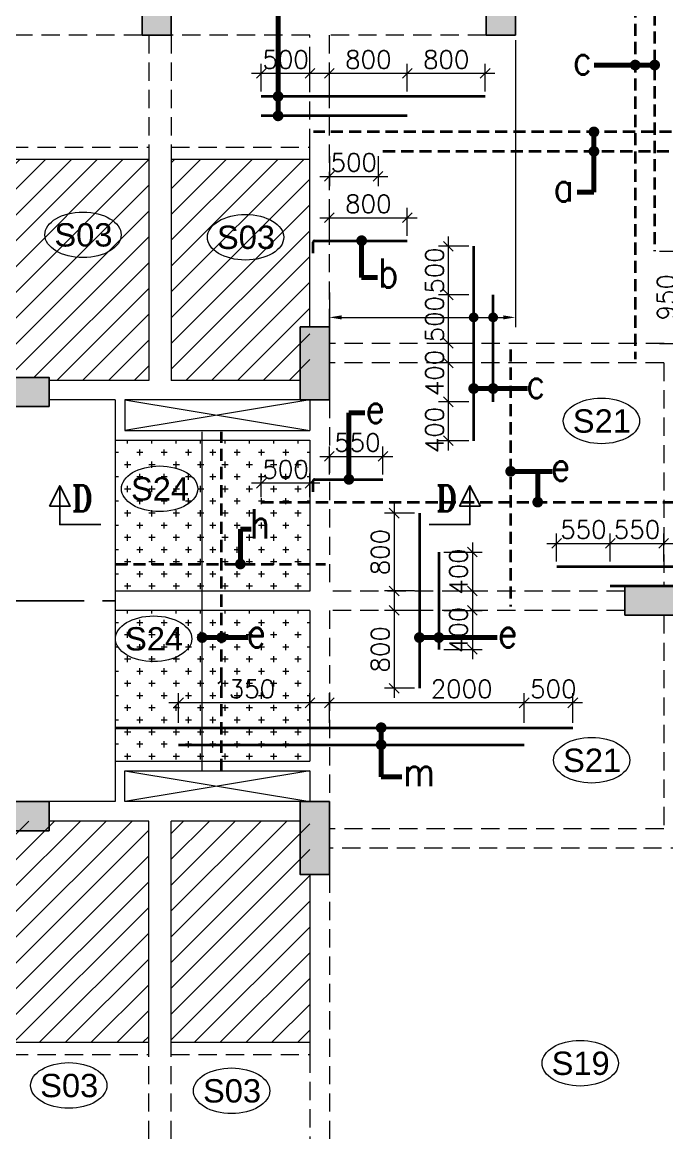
# Model space of a CAD drawing. Header units: millimetres. Extents: x 1255966 to 1543449, y 318653 to 465396.
# Drawn here: x 1262152 to 1268772, y 340698 to 352116 of the extents above; entities that cross this region are included whole.
import ezdxf

# ---------------------------------------------------------------- set-up
doc = ezdxf.new("R2010")
doc.units = ezdxf.units.MM
doc.header["$LTSCALE"] = 500
doc.header["$MEASUREMENT"] = 0
doc.header["$PDMODE"] = 34
for name, pattern in [('CONTINOUS', [0]), ('DASHED2', [0.375, 0.25, -0.125]), ('HIDDEN', [0.375, 0.25, -0.125]), ('PHANTOM2', [1.25, 0.625, -0.125, 0.125, -0.125, 0.125, -0.125]), ('Site$0$CENTER2', [1.125, 0.75, -0.125, 0.125, -0.125])]:
    doc.linetypes.add(name, pattern=pattern)
doc.layers.get('Defpoints').update_dxf_attribs({"lineweight": 0})
for name, color, linetype, lineweight in [('ARROW', 1, 'Continuous', 0), ('CALL', 1, 'Continuous', 18), ('CUT OUT', 1, 'Continuous', 13), ('HATCH', 1, 'Continuous', 5), ('ST-DIM', 1, 'PHANTOM2', 15), ('STC AROW', 211, 'Continuous', 9), ('STC REINF.BOTTOM', 7, 'Continuous', 35), ('TEXT 01', 3, 'Continuous', 15), ('TOWER AREA BEAM..', 3, 'Continuous', 20), ('TOWER COL HATCH', 253, 'Continuous', 20)]:
    doc.layers.add(name, color=color, linetype=linetype, lineweight=lineweight)
for name, color, linetype in [('GRID', 7, 'Continuous'), ('S-COLUMN-HATCH', 253, 'Continuous'), ('S-FRAMING PLAN', 4, 'Continuous'), ('S-T', 3, 'Continuous'), ('sec', 31, 'Continuous'), ('TEXT-20', 3, 'Continuous'), ('TOWER AREA COLUMN.', 6, 'Continuous')]:
    doc.layers.add(name, color=color, linetype=linetype)
doc.styles.add('ABHI', font='arial.ttf')
doc.styles.add('ROMANCE', font='romans.shx')
doc.styles.add('RT', font='romant.shx', dxfattribs={"height": 8})
doc.styles.add('S-T', font='romans.shx')
doc.dimstyles.new('GRID DIM', dxfattribs={"dimtxt": 250, "dimasz": 100, "dimexe": 75, "dimexo": 0, "dimgap": 50, "dimtad": 1, "dimdec": 0, "dimzin": 0, "dimdsep": 46, "dimtxsty": 'ROMANCE', "dimblk": 'ARCHTICK', "dimcen": 0, "dimdle": 0.5, "dimclrd": 8, "dimclre": 8, "dimclrt": 3, "dimadec": 0, "dimazin": 0, "dimtfac": 1, "dimtdec": 0, "dimtmove": 0, "dimatfit": 3, "dimldrblk": 'DOT', "dimfxl": 200, "dimtolj": 1, "dimtzin": 0, "dimlwd": -1, "dimlwe": -1, "dimarcsym": 2})
pattern_1 = [(45, (-1381890.62, -304839.69), (-132.582521, 132.582521), [])]
pattern_2 = [(90, (-1381890.62, -304839.69), (-125, 125), [62.5, -187.5]), (180, (-1381859.37, -304808.44), (-125, -125), [62.5, -187.5])]

# ---------------------------------------------------------------- blocks, each defined once
blk = doc.blocks.new('_Oblique')
at = {"color": 0, "linetype": 'ByBlock', "lineweight": -2}
blk.add_line((-0.5, -0.5), (0.5, 0.5), dxfattribs=at)
blk = doc.blocks.new('*D687')
at = {"layer": 'Defpoints', "color": 0, "linetype": 'ByBlock', "transparency": 16777216}
for p in [(1265307, 350788), (1265807, 350788), (1265807, 350531)]:
    blk.add_point(p, dxfattribs=at)
at = {"layer": 'ST-DIM', "color": 1, "linetype": 'CONTINOUS', "transparency": 16777216}
for p, q in [((1265307, 350738), (1265307, 350431)), ((1265807, 350738), (1265807, 350431)), ((1265207, 350531), (1265907, 350531))]:
    blk.add_line(p, q, dxfattribs=at)
at = {"layer": 'ST-DIM', "color": 1, "linetype": 'ByBlock', "transparency": 16777216, "xscale": 100, "yscale": 100, "zscale": 100, "rotation": 180}
blk.add_blockref('_Oblique', (1265307, 350531), dxfattribs=at)
at = {"layer": 'ST-DIM', "color": 1, "linetype": 'ByBlock', "transparency": 16777216, "xscale": 100, "yscale": 100, "zscale": 100}
blk.add_blockref('_Oblique', (1265807, 350531), dxfattribs=at)
at = {"layer": 'ST-DIM', "color": 3, "linetype": 'ByBlock', "transparency": 16777216, "insert": (1265557, 350674), "char_height": 185, "attachment_point": 5, "style": 'ROMANCE'}
blk.add_mtext('\\A1;500', dxfattribs=at)
blk = doc.blocks.new('_Dot')
at = {"color": 0, "linetype": 'ByBlock', "lineweight": -2}
blk.add_line((-0.5, 0), (-1, 0), dxfattribs=at)
at = {"color": 0, "linetype": 'ByBlock', "const_width": 0.5}
blk.add_lwpolyline([(-0.25, 0, 1), (0.25, 0, 1)], format="xyb", close=True, dxfattribs=at)
blk = doc.blocks.new('_ArchTick')
at = {"color": 0, "linetype": 'ByBlock', "const_width": 0.15}
blk.add_lwpolyline([(-0.5, -0.5), (0.5, 0.5)], dxfattribs=at)
blk = doc.blocks.new('*D693')
at = {"layer": 'Defpoints', "color": 0, "linetype": 'ByBlock', "transparency": 16777216}
for p in [(1268648, 349763, 0), (1268909, 349763), (1268648, 348813, 0)]:
    blk.add_point(p, dxfattribs=at)
at = {"layer": 'ST-DIM', "color": 1, "linetype": 'CONTINOUS', "transparency": 16777216}
for p, q in [((1268909, 348713), (1268909, 349863)), ((1268698, 349763), (1269009, 349763)), ((1268698, 348813), (1269009, 348813))]:
    blk.add_line(p, q, dxfattribs=at)
at = {"layer": 'ST-DIM', "color": 1, "linetype": 'ByBlock', "transparency": 16777216, "xscale": 100, "yscale": 100, "zscale": 100}
for p, rotation in [((1268909, 349763), 90), ((1268909, 348813), 270)]:
    blk.add_blockref('_Oblique', p, dxfattribs=dict(at, rotation=rotation))
at = {"layer": 'ST-DIM', "color": 3, "linetype": 'ByBlock', "transparency": 16777216, "insert": (1268767, 349288), "char_height": 185, "attachment_point": 5, "rotation": 90, "style": 'ROMANCE'}
blk.add_mtext('\\A1;950', dxfattribs=at)
blk = doc.blocks.new('*D707')
at = {"layer": 'Defpoints', "color": 0, "linetype": 'ByBlock', "transparency": 16777216}
for p in [(1265307, 351589), (1265307, 351353, 0), (1266107, 351353, 0)]:
    blk.add_point(p, dxfattribs=at)
at = {"layer": 'ST-DIM', "color": 1, "linetype": 'CONTINOUS', "transparency": 16777216}
for p, q in [((1265307, 351403), (1265307, 351689)), ((1266107, 351403), (1266107, 351689)), ((1266207, 351589), (1265207, 351589))]:
    blk.add_line(p, q, dxfattribs=at)
at = {"layer": 'ST-DIM', "color": 1, "linetype": 'ByBlock', "transparency": 16777216, "xscale": 100, "yscale": 100, "zscale": 100, "rotation": 180}
blk.add_blockref('_Oblique', (1265307, 351589), dxfattribs=at)
at = {"layer": 'ST-DIM', "color": 1, "linetype": 'ByBlock', "transparency": 16777216, "xscale": 100, "yscale": 100, "zscale": 100}
blk.add_blockref('_Oblique', (1266107, 351589), dxfattribs=at)
at = {"layer": 'ST-DIM', "color": 3, "linetype": 'ByBlock', "transparency": 16777216, "insert": (1265707, 351732), "char_height": 185, "attachment_point": 5, "style": 'ROMANCE'}
blk.add_mtext('\\A1;800', dxfattribs=at)
blk = doc.blocks.new('*D708')
at = {"layer": 'Defpoints', "color": 0, "linetype": 'ByBlock', "transparency": 16777216}
for p in [(1264607, 351589), (1264607, 351353, 0), (1265107, 351353, 0)]:
    blk.add_point(p, dxfattribs=at)
at = {"layer": 'ST-DIM', "color": 1, "linetype": 'CONTINOUS', "transparency": 16777216}
for p, q in [((1264607, 351403), (1264607, 351689)), ((1265107, 351403), (1265107, 351689)), ((1265207, 351589), (1264507, 351589))]:
    blk.add_line(p, q, dxfattribs=at)
at = {"layer": 'ST-DIM', "color": 1, "linetype": 'ByBlock', "transparency": 16777216, "xscale": 100, "yscale": 100, "zscale": 100, "rotation": 180}
blk.add_blockref('_Oblique', (1264607, 351589), dxfattribs=at)
at = {"layer": 'ST-DIM', "color": 1, "linetype": 'ByBlock', "transparency": 16777216, "xscale": 100, "yscale": 100, "zscale": 100}
blk.add_blockref('_Oblique', (1265107, 351589), dxfattribs=at)
at = {"layer": 'ST-DIM', "color": 3, "linetype": 'ByBlock', "transparency": 16777216, "insert": (1264857, 351732), "char_height": 185, "attachment_point": 5, "style": 'ROMANCE'}
blk.add_mtext('\\A1;500', dxfattribs=at)
blk = doc.blocks.new('*D709')
at = {"layer": 'Defpoints', "color": 0, "linetype": 'ByBlock', "transparency": 16777216}
for p in [(1266107, 351589), (1266107, 351353, 0), (1266907, 351353, 0)]:
    blk.add_point(p, dxfattribs=at)
at = {"layer": 'ST-DIM', "color": 1, "linetype": 'CONTINOUS', "transparency": 16777216}
for p, q in [((1266107, 351403), (1266107, 351689)), ((1266907, 351403), (1266907, 351689)), ((1267007, 351589), (1266007, 351589))]:
    blk.add_line(p, q, dxfattribs=at)
at = {"layer": 'ST-DIM', "color": 1, "linetype": 'ByBlock', "transparency": 16777216, "xscale": 100, "yscale": 100, "zscale": 100, "rotation": 180}
blk.add_blockref('_Oblique', (1266107, 351589), dxfattribs=at)
at = {"layer": 'ST-DIM', "color": 1, "linetype": 'ByBlock', "transparency": 16777216, "xscale": 100, "yscale": 100, "zscale": 100}
blk.add_blockref('_Oblique', (1266907, 351589), dxfattribs=at)
at = {"layer": 'ST-DIM', "color": 3, "linetype": 'ByBlock', "transparency": 16777216, "insert": (1266507, 351732), "char_height": 185, "attachment_point": 5, "style": 'ROMANCE'}
blk.add_mtext('\\A1;800', dxfattribs=at)
blk = doc.blocks.new('*D710')
at = {"layer": 'Defpoints', "color": 0, "linetype": 'ByBlock', "transparency": 16777216}
for p in [(1266107, 350106), (1265307, 349870), (1266107, 349870)]:
    blk.add_point(p, dxfattribs=at)
at = {"layer": 'ST-DIM', "color": 1, "linetype": 'CONTINOUS', "transparency": 16777216}
for p, q in [((1265307, 349920), (1265307, 350206)), ((1266107, 349920), (1266107, 350206)), ((1265207, 350106), (1266207, 350106))]:
    blk.add_line(p, q, dxfattribs=at)
at = {"layer": 'ST-DIM', "color": 1, "linetype": 'ByBlock', "transparency": 16777216, "xscale": 100, "yscale": 100, "zscale": 100, "rotation": 180}
blk.add_blockref('_Oblique', (1265307, 350106), dxfattribs=at)
at = {"layer": 'ST-DIM', "color": 1, "linetype": 'ByBlock', "transparency": 16777216, "xscale": 100, "yscale": 100, "zscale": 100}
blk.add_blockref('_Oblique', (1266107, 350106), dxfattribs=at)
at = {"layer": 'ST-DIM', "color": 3, "linetype": 'ByBlock', "transparency": 16777216, "insert": (1265707, 350248), "char_height": 185, "attachment_point": 5, "style": 'ROMANCE'}
blk.add_mtext('\\A1;800', dxfattribs=at)
blk = doc.blocks.new('*D711')
at = {"layer": 'Defpoints', "color": 0, "linetype": 'ByBlock', "transparency": 16777216}
for p in [(1266529, 349313), (1266789, 349313), (1266789, 348813)]:
    blk.add_point(p, dxfattribs=at)
at = {"layer": 'ST-DIM', "color": 1, "linetype": 'CONTINOUS', "transparency": 16777216}
for p, q in [((1266529, 348713), (1266529, 349413)), ((1266739, 349313), (1266429, 349313)), ((1266739, 348813), (1266429, 348813))]:
    blk.add_line(p, q, dxfattribs=at)
at = {"layer": 'ST-DIM', "color": 1, "linetype": 'ByBlock', "transparency": 16777216, "xscale": 100, "yscale": 100, "zscale": 100}
for p, rotation in [((1266529, 349313), 90), ((1266529, 348813), 270)]:
    blk.add_blockref('_Oblique', p, dxfattribs=dict(at, rotation=rotation))
at = {"layer": 'ST-DIM', "color": 3, "linetype": 'ByBlock', "transparency": 16777216, "insert": (1266387, 349063), "char_height": 185, "attachment_point": 5, "rotation": 90, "style": 'ROMANCE'}
blk.add_mtext('\\A1;500', dxfattribs=at)
blk = doc.blocks.new('*D712')
at = {"layer": 'Defpoints', "color": 0, "linetype": 'ByBlock', "transparency": 16777216}
for p in [(1266529, 348213), (1266789, 348213), (1266789, 347813)]:
    blk.add_point(p, dxfattribs=at)
at = {"layer": 'ST-DIM', "color": 1, "linetype": 'CONTINOUS', "transparency": 16777216}
for p, q in [((1266529, 347713), (1266529, 348313)), ((1266739, 348213), (1266429, 348213)), ((1266739, 347813), (1266429, 347813))]:
    blk.add_line(p, q, dxfattribs=at)
at = {"layer": 'ST-DIM', "color": 1, "linetype": 'ByBlock', "transparency": 16777216, "xscale": 100, "yscale": 100, "zscale": 100}
for p, rotation in [((1266529, 348213), 90), ((1266529, 347813), 270)]:
    blk.add_blockref('_Oblique', p, dxfattribs=dict(at, rotation=rotation))
at = {"layer": 'ST-DIM', "color": 3, "linetype": 'ByBlock', "transparency": 16777216, "insert": (1266387, 347923), "char_height": 185, "attachment_point": 5, "rotation": 90, "style": 'ROMANCE'}
blk.add_mtext('\\A1;400', dxfattribs=at)
blk = doc.blocks.new('*D713')
at = {"layer": 'Defpoints', "color": 0, "linetype": 'ByBlock', "transparency": 16777216}
for p in [(1266529, 348613), (1266789, 348613), (1266789, 348213)]:
    blk.add_point(p, dxfattribs=at)
at = {"layer": 'ST-DIM', "color": 1, "linetype": 'CONTINOUS', "transparency": 16777216}
for p, q in [((1266529, 348113), (1266529, 348713)), ((1266739, 348613), (1266429, 348613)), ((1266739, 348213), (1266429, 348213))]:
    blk.add_line(p, q, dxfattribs=at)
at = {"layer": 'ST-DIM', "color": 1, "linetype": 'ByBlock', "transparency": 16777216, "xscale": 100, "yscale": 100, "zscale": 100}
for p, rotation in [((1266529, 348613), 90), ((1266529, 348213), 270)]:
    blk.add_blockref('_Oblique', p, dxfattribs=dict(at, rotation=rotation))
at = {"layer": 'ST-DIM', "color": 3, "linetype": 'ByBlock', "transparency": 16777216, "insert": (1266387, 348509), "char_height": 185, "attachment_point": 5, "rotation": 90, "style": 'ROMANCE'}
blk.add_mtext('\\A1;400', dxfattribs=at)
blk = doc.blocks.new('*D714')
at = {"layer": 'Defpoints', "color": 0, "linetype": 'ByBlock', "transparency": 16777216}
for p in [(1266529, 349813), (1266789, 349813), (1266789, 349313)]:
    blk.add_point(p, dxfattribs=at)
at = {"layer": 'ST-DIM', "color": 1, "linetype": 'CONTINOUS', "transparency": 16777216}
for p, q in [((1266529, 349213), (1266529, 349913)), ((1266739, 349813), (1266429, 349813)), ((1266739, 349313), (1266429, 349313))]:
    blk.add_line(p, q, dxfattribs=at)
at = {"layer": 'ST-DIM', "color": 1, "linetype": 'ByBlock', "transparency": 16777216, "xscale": 100, "yscale": 100, "zscale": 100}
for p, rotation in [((1266529, 349813), 90), ((1266529, 349313), 270)]:
    blk.add_blockref('_Oblique', p, dxfattribs=dict(at, rotation=rotation))
at = {"layer": 'ST-DIM', "color": 3, "linetype": 'ByBlock', "transparency": 16777216, "insert": (1266387, 349563), "char_height": 185, "attachment_point": 5, "rotation": 90, "style": 'ROMANCE'}
blk.add_mtext('\\A1;500', dxfattribs=at)
blk = doc.blocks.new('*D769')
at = {"layer": 'Defpoints', "color": 0, "linetype": 'ByBlock', "transparency": 16777216}
for p in [(1267217, 351983), (1265307, 349387), (1267217, 349081)]:
    blk.add_point(p, dxfattribs=at)
at = {"layer": 'ST-DIM', "color": 1, "linetype": 'CONTINOUS', "transparency": 16777216}
for p, q in [((1267217, 351933), (1267217, 348981)), ((1265307, 349337), (1265307, 348981)), ((1265432, 349081), (1267092, 349081))]:
    blk.add_line(p, q, dxfattribs=at)
at = {"layer": 'ST-DIM', "color": 1, "linetype": 'ByBlock', "transparency": 16777216}
for points in [[(1265432, 349102), (1265432, 349060), (1265307, 349081)], [(1267092, 349102), (1267092, 349060), (1267217, 349081)]]:
    blk.add_solid(points, dxfattribs=at)
blk = doc.blocks.new('*D737')
at = {"layer": 'Defpoints', "color": 0, "linetype": 'ByBlock', "transparency": 16777216}
for p in [(1265857, 347652), (1265307, 347416), (1265857, 347416)]:
    blk.add_point(p, dxfattribs=at)
at = {"layer": 'ST-DIM', "color": 1, "linetype": 'CONTINOUS', "transparency": 16777216}
for p, q in [((1265307, 347466), (1265307, 347752)), ((1265857, 347466), (1265857, 347752)), ((1265207, 347652), (1265957, 347652))]:
    blk.add_line(p, q, dxfattribs=at)
at = {"layer": 'ST-DIM', "color": 1, "linetype": 'ByBlock', "transparency": 16777216, "xscale": 100, "yscale": 100, "zscale": 100, "rotation": 180}
blk.add_blockref('_Oblique', (1265307, 347652), dxfattribs=at)
at = {"layer": 'ST-DIM', "color": 1, "linetype": 'ByBlock', "transparency": 16777216, "xscale": 100, "yscale": 100, "zscale": 100}
blk.add_blockref('_Oblique', (1265857, 347652), dxfattribs=at)
at = {"layer": 'ST-DIM', "color": 3, "linetype": 'ByBlock', "transparency": 16777216, "insert": (1265595, 347795), "char_height": 185, "attachment_point": 5, "style": 'ROMANCE'}
blk.add_mtext('\\A1;550', dxfattribs=at)
blk = doc.blocks.new('*D738')
at = {"layer": 'Defpoints', "color": 0, "linetype": 'ByBlock', "transparency": 16777216}
for p in [(1268741, 346758), (1268191, 346521, 0), (1268741, 346521, 0)]:
    blk.add_point(p, dxfattribs=at)
at = {"layer": 'ST-DIM', "color": 1, "linetype": 'CONTINOUS', "transparency": 16777216}
for p, q in [((1268191, 346571), (1268191, 346858)), ((1268741, 346571), (1268741, 346858)), ((1268091, 346758), (1268841, 346758))]:
    blk.add_line(p, q, dxfattribs=at)
at = {"layer": 'ST-DIM', "color": 1, "linetype": 'ByBlock', "transparency": 16777216, "xscale": 100, "yscale": 100, "zscale": 100, "rotation": 180}
blk.add_blockref('_Oblique', (1268191, 346758), dxfattribs=at)
at = {"layer": 'ST-DIM', "color": 1, "linetype": 'ByBlock', "transparency": 16777216, "xscale": 100, "yscale": 100, "zscale": 100}
blk.add_blockref('_Oblique', (1268741, 346758), dxfattribs=at)
at = {"layer": 'ST-DIM', "color": 3, "linetype": 'ByBlock', "transparency": 16777216, "insert": (1268466, 346900), "char_height": 185, "attachment_point": 5, "style": 'ROMANCE'}
blk.add_mtext('\\A1;550', dxfattribs=at)
blk = doc.blocks.new('*D741')
at = {"layer": 'Defpoints', "color": 0, "linetype": 'ByBlock', "transparency": 16777216}
for p in [(1268191, 346758), (1267641, 346521, 0), (1268191, 346521, 0)]:
    blk.add_point(p, dxfattribs=at)
at = {"layer": 'ST-DIM', "color": 1, "linetype": 'CONTINOUS', "transparency": 16777216}
for p, q in [((1267641, 346571), (1267641, 346858)), ((1268191, 346571), (1268191, 346858)), ((1267541, 346758), (1268291, 346758))]:
    blk.add_line(p, q, dxfattribs=at)
at = {"layer": 'ST-DIM', "color": 1, "linetype": 'ByBlock', "transparency": 16777216, "xscale": 100, "yscale": 100, "zscale": 100, "rotation": 180}
blk.add_blockref('_Oblique', (1267641, 346758), dxfattribs=at)
at = {"layer": 'ST-DIM', "color": 1, "linetype": 'ByBlock', "transparency": 16777216, "xscale": 100, "yscale": 100, "zscale": 100}
blk.add_blockref('_Oblique', (1268191, 346758), dxfattribs=at)
at = {"layer": 'ST-DIM', "color": 3, "linetype": 'ByBlock', "transparency": 16777216, "insert": (1267916, 346900), "char_height": 185, "attachment_point": 5, "style": 'ROMANCE'}
blk.add_mtext('\\A1;550', dxfattribs=at)
blk = doc.blocks.new('*D742')
at = {"layer": 'Defpoints', "color": 0, "linetype": 'ByBlock', "transparency": 16777216}
for p in [(1266231, 347068), (1265972, 346268), (1266231, 346268)]:
    blk.add_point(p, dxfattribs=at)
at = {"layer": 'ST-DIM', "color": 1, "linetype": 'CONTINOUS', "transparency": 16777216}
for p, q in [((1265972, 347168), (1265972, 346168)), ((1266181, 347068), (1265872, 347068)), ((1266181, 346268), (1265872, 346268))]:
    blk.add_line(p, q, dxfattribs=at)
at = {"layer": 'ST-DIM', "color": 1, "linetype": 'ByBlock', "transparency": 16777216, "xscale": 100, "yscale": 100, "zscale": 100}
for p, rotation in [((1265972, 347068), 90), ((1265972, 346268), 270)]:
    blk.add_blockref('_Oblique', p, dxfattribs=dict(at, rotation=rotation))
at = {"layer": 'ST-DIM', "color": 3, "linetype": 'ByBlock', "transparency": 16777216, "insert": (1265829, 346668), "char_height": 185, "attachment_point": 5, "rotation": 90, "style": 'ROMANCE'}
blk.add_mtext('\\A1;800', dxfattribs=at)
blk = doc.blocks.new('*D743')
at = {"layer": 'Defpoints', "color": 0, "linetype": 'ByBlock', "transparency": 16777216}
for p in [(1266231, 346068), (1265972, 345268), (1266231, 345268)]:
    blk.add_point(p, dxfattribs=at)
at = {"layer": 'ST-DIM', "color": 1, "linetype": 'CONTINOUS', "transparency": 16777216}
for p, q in [((1265972, 346168), (1265972, 345168)), ((1266181, 346068), (1265872, 346068)), ((1266181, 345268), (1265872, 345268))]:
    blk.add_line(p, q, dxfattribs=at)
at = {"layer": 'ST-DIM', "color": 1, "linetype": 'ByBlock', "transparency": 16777216, "xscale": 100, "yscale": 100, "zscale": 100}
for p, rotation in [((1265972, 346068), 90), ((1265972, 345268), 270)]:
    blk.add_blockref('_Oblique', p, dxfattribs=dict(at, rotation=rotation))
at = {"layer": 'ST-DIM', "color": 3, "linetype": 'ByBlock', "transparency": 16777216, "insert": (1265829, 345668), "char_height": 185, "attachment_point": 5, "rotation": 90, "style": 'ROMANCE'}
blk.add_mtext('\\A1;800', dxfattribs=at)
blk = doc.blocks.new('*D773')
at = {"layer": 'Defpoints', "color": 0, "linetype": 'ByBlock', "transparency": 16777216}
for p in [(1266431, 346668), (1266431, 346268), (1266776, 346268)]:
    blk.add_point(p, dxfattribs=at)
at = {"layer": 'ST-DIM', "color": 1, "linetype": 'CONTINOUS', "transparency": 16777216}
for p, q in [((1266481, 346668), (1266876, 346668)), ((1266776, 346768), (1266776, 346168)), ((1266481, 346268), (1266876, 346268))]:
    blk.add_line(p, q, dxfattribs=at)
at = {"layer": 'ST-DIM', "color": 1, "linetype": 'ByBlock', "transparency": 16777216, "xscale": 100, "yscale": 100, "zscale": 100}
for p, rotation in [((1266776, 346668), 90), ((1266776, 346268), 270)]:
    blk.add_blockref('_Oblique', p, dxfattribs=dict(at, rotation=rotation))
at = {"layer": 'ST-DIM', "color": 3, "linetype": 'ByBlock', "transparency": 16777216, "insert": (1266633, 346468), "char_height": 185, "attachment_point": 5, "rotation": 90, "style": 'ROMANCE'}
blk.add_mtext('\\A1;400', dxfattribs=at)
blk = doc.blocks.new('*D759')
at = {"layer": 'Defpoints', "color": 0, "linetype": 'ByBlock', "transparency": 16777216}
for p in [(1266431, 346068), (1266431, 345668), (1266776, 345668)]:
    blk.add_point(p, dxfattribs=at)
at = {"layer": 'ST-DIM', "color": 1, "linetype": 'CONTINOUS', "transparency": 16777216}
for p, q in [((1266776, 346168), (1266776, 345568)), ((1266481, 346068), (1266876, 346068)), ((1266481, 345668), (1266876, 345668))]:
    blk.add_line(p, q, dxfattribs=at)
at = {"layer": 'ST-DIM', "color": 1, "linetype": 'ByBlock', "transparency": 16777216, "xscale": 100, "yscale": 100, "zscale": 100}
for p, rotation in [((1266776, 346068), 90), ((1266776, 345668), 270)]:
    blk.add_blockref('_Oblique', p, dxfattribs=dict(at, rotation=rotation))
at = {"layer": 'ST-DIM', "color": 3, "linetype": 'ByBlock', "transparency": 16777216, "insert": (1266633, 345868), "char_height": 185, "attachment_point": 5, "rotation": 90, "style": 'ROMANCE'}
blk.add_mtext('\\A1;400', dxfattribs=at)
blk = doc.blocks.new('A$Ca8bcdc7a')
at = {"layer": 'HATCH', "ltscale": 10}
h = blk.add_hatch(dxfattribs=at)
h.set_pattern_fill('ANSI31', color=1, scale=1500)
h.set_pattern_definition(pattern_1)
h.paths.add_polyline_path([(-11160, -6820), (-12585, -6820), (-12585, -9065), (-12185, -9065), (-12185, -9095), (-11160, -9095)])
h = blk.add_hatch(dxfattribs=at)
h.set_pattern_fill('ANSI31', color=1, scale=1500)
h.set_pattern_definition(pattern_1)
h.paths.add_polyline_path([(-9505, -6820), (-10930, -6820), (-10930, -8545), (-10930, -9095), (-9505, -9095)])
h = blk.add_hatch(dxfattribs=at)
h.set_pattern_fill('CROSS', color=1, scale=500, angle=90)
h.set_pattern_definition(pattern_2)
h.paths.add_polyline_path([(-9505, -9710), (-11505, -9710), (-11505, -11260), (-9505, -11260)])
h = blk.add_hatch(dxfattribs=at)
h.set_pattern_fill('CROSS', color=1, scale=500, angle=90)
h.set_pattern_definition(pattern_2)
h.paths.add_polyline_path([(-9505, -11460), (-11505, -11460), (-11505, -13010), (-9505, -13010)])
h = blk.add_hatch(dxfattribs=at)
h.set_pattern_fill('ANSI31', color=1, scale=1500)
h.set_pattern_definition(pattern_1)
h.paths.add_polyline_path([(-11160, -13625), (-12585, -13625), (-12585, -15900), (-11160, -15900)])
h = blk.add_hatch(dxfattribs=at)
h.set_pattern_fill('ANSI31', color=1, scale=1500)
h.set_pattern_definition(pattern_1)
h.paths.add_polyline_path([(-9505, -13625), (-10930, -13625), (-10930, -14175), (-10930, -15900), (-9505, -15900)])
at = {"layer": 'CUT OUT', "color": 1, "ltscale": 10}
for p, q in [((-11405, -9295), (-9505, -9610)), ((-9505, -9295), (-11405, -9610)), ((-9505, -13110), (-11405, -13425)), ((-11405, -13110), (-9505, -13425))]:
    blk.add_line(p, q, dxfattribs=at)
at = {"layer": 'S-FRAMING PLAN', "color": 3, "linetype": 'ByBlock', "lineweight": 20, "ltscale": 10}
for p, q in [((-9505, -8545), (-9505, -6695)), ((-12585, -6820), (-11160, -6820)), ((-11160, -6820), (-11160, -9095)), ((-10930, -6820), (-10930, -9095)), ((-10930, -6820), (-9505, -6820)), ((-11160, -9095), (-12185, -9095)), ((-9605, -9095), (-10930, -9095)), ((-11505, -9295), (-12185, -9295)), ((-11505, -9295), (-11505, -9710)), ((-11405, -9295), (-11405, -9610)), ((-9605, -9295), (-11405, -9295)), ((-9505, -9295), (-9505, -9610)), ((-11405, -9610), (-9505, -9610)), ((-11505, -9710), (-11505, -13425)), ((-11505, -9710), (-9505, -9710)), ((-9505, -9710), (-9505, -11260)), ((-9505, -11260), (-11505, -11260)), ((-9505, -11460), (-11505, -11460)), ((-9505, -11460), (-9505, -13010)), ((-11505, -13010), (-9505, -13010)), ((-11405, -13110), (-9505, -13110)), ((-11405, -13425), (-11405, -13110)), ((-9505, -13110), (-9505, -13425)), ((-11505, -13425), (-12182, -13425)), ((-9605, -13425), (-11405, -13425)), ((-11160, -13625), (-12182, -13625)), ((-11160, -15900), (-11160, -13625)), ((-10930, -15900), (-10930, -13625)), ((-9605, -13625), (-10930, -13625)), ((-9505, -14175), (-9505, -16025)), ((-12585, -15900), (-11160, -15900)), ((-10930, -15900), (-9505, -15900))]:
    blk.add_line(p, q, dxfattribs=at)
at = {"layer": 'TOWER AREA BEAM..', "color": 3, "linetype": 'HIDDEN', "ltscale": 1.5}
for p, q in [((-11230, -5545), (-12585, -5545)), ((-11160, -5545), (-11160, -6820)), ((-9505, -5545), (-10930, -5545)), ((-10930, -5545), (-10930, -6820)), ((-9505, -6695), (-9505, -5545)), ((-9305, -8545), (-9305, -5545)), ((-7695, -5545), (-9305, -5545)), ((-12585, -6695), (-11160, -6695)), ((-10930, -6695), (-9505, -6695)), ((-4180, -8715), (-9305, -8715)), ((-5870, -8915), (-9305, -8915)), ((-5870, -8915), (-5870, -11210)), ((-9305, -9295), (-9305, -11260)), ((-6270, -11260), (-9305, -11260)), ((-9305, -11460), (-9305, -13425)), ((-6270, -11460), (-9305, -11460)), ((-5870, -11510), (-5870, -13705)), ((-5870, -13705), (-9305, -13705)), ((-4205, -13905), (-9305, -13905)), ((-9305, -14175), (-9305, -17175)), ((-11160, -17175), (-11160, -15900)), ((-10930, -17175), (-10930, -15900)), ((-12585, -16025), (-11160, -16025)), ((-10930, -16025), (-9505, -16025)), ((-9505, -16025), (-9505, -17175))]:
    blk.add_line(p, q, dxfattribs=at)
blk = doc.blocks.new('3tgra')
at = {"layer": 'TOWER COL HATCH'}
h = blk.add_hatch(color=253, dxfattribs=at)
h.dxf.hatch_style = 1
h.paths.add_polyline_path([(1370961, 80597), (1370661, 80597), (1370661, 81347), (1370961, 81347)])
h = blk.add_hatch(color=253, dxfattribs=at)
h.dxf.hatch_style = 1
h.paths.add_polyline_path([(1374496, 80597), (1374196, 80597), (1374196, 81347), (1374496, 81347)])
h = blk.add_hatch(color=253, dxfattribs=at)
h.dxf.hatch_style = 1
h.paths.add_polyline_path([(1372586, 76847), (1372286, 76847), (1372286, 77597), (1372586, 77597)])
h = blk.add_hatch(color=253, dxfattribs=at)
h.dxf.hatch_style = 1
h.paths.add_polyline_path([(1369706, 76777), (1369706, 77077), (1369106, 77077), (1369106, 76777)])
h = blk.add_hatch(color=253, dxfattribs=at)
h.dxf.hatch_style = 1
h.paths.add_polyline_path([(1375620, 74632), (1375620, 74932), (1376220, 74932), (1376220, 74632)])
h = blk.add_hatch(color=253, dxfattribs=at)
h.dxf.hatch_style = 1
h.paths.add_polyline_path([(1369706, 72417), (1369706, 72717), (1369106, 72717), (1369106, 72417)])
h = blk.add_hatch(color=253, dxfattribs=at)
h.dxf.hatch_style = 1
h.paths.add_polyline_path([(1372586, 72717), (1372286, 72717), (1372286, 71967), (1372586, 71967)])
at = {"layer": 'TOWER AREA COLUMN.', "color": 4}
for points in [[(1370961, 80597), (1370661, 80597), (1370661, 81347), (1370961, 81347)], [(1374496, 80597), (1374196, 80597), (1374196, 81347), (1374496, 81347)], [(1372586, 76847), (1372286, 76847), (1372286, 77597), (1372586, 77597)], [(1369706, 76777), (1369706, 77077), (1369106, 77077), (1369106, 76777)], [(1375620, 74632), (1375620, 74932), (1376220, 74932), (1376220, 74632)], [(1369706, 72417), (1369706, 72717), (1369106, 72717), (1369106, 72417)], [(1372586, 72717), (1372286, 72717), (1372286, 71967), (1372586, 71967)]]:
    blk.add_lwpolyline(points, close=True, dxfattribs=at)
blk = doc.blocks.new('*D792')
at = {"layer": 'Defpoints', "color": 0, "linetype": 'ByBlock', "transparency": 16777216}
for p in [(1267307, 345118), (1267307, 344863), (1267807, 344863)]:
    blk.add_point(p, dxfattribs=at)
at = {"layer": 'ST-DIM', "color": 1, "linetype": 'CONTINOUS', "transparency": 16777216}
for p, q in [((1267307, 344913), (1267307, 345218)), ((1267807, 344913), (1267807, 345218)), ((1267907, 345118), (1267207, 345118))]:
    blk.add_line(p, q, dxfattribs=at)
at = {"layer": 'ST-DIM', "color": 1, "linetype": 'ByBlock', "transparency": 16777216, "xscale": 100, "yscale": 100, "zscale": 100, "rotation": 180}
blk.add_blockref('_Oblique', (1267307, 345118), dxfattribs=at)
at = {"layer": 'ST-DIM', "color": 1, "linetype": 'ByBlock', "transparency": 16777216, "xscale": 100, "yscale": 100, "zscale": 100}
blk.add_blockref('_Oblique', (1267807, 345118), dxfattribs=at)
at = {"layer": 'ST-DIM', "color": 3, "linetype": 'ByBlock', "transparency": 16777216, "insert": (1267607, 345261), "char_height": 185, "attachment_point": 5, "style": 'ROMANCE'}
blk.add_mtext('\\A1;500', dxfattribs=at)
blk = doc.blocks.new('*D793')
at = {"layer": 'Defpoints', "color": 0, "linetype": 'ByBlock', "transparency": 16777216}
for p in [(1265307, 345118), (1265307, 344863), (1267307, 344863)]:
    blk.add_point(p, dxfattribs=at)
at = {"layer": 'ST-DIM', "color": 1, "linetype": 'CONTINOUS', "transparency": 16777216}
for p, q in [((1265307, 344913), (1265307, 345218)), ((1267307, 344913), (1267307, 345218)), ((1267407, 345118), (1265207, 345118))]:
    blk.add_line(p, q, dxfattribs=at)
at = {"layer": 'ST-DIM', "color": 1, "linetype": 'ByBlock', "transparency": 16777216, "xscale": 100, "yscale": 100, "zscale": 100, "rotation": 180}
blk.add_blockref('_Oblique', (1265307, 345118), dxfattribs=at)
at = {"layer": 'ST-DIM', "color": 1, "linetype": 'ByBlock', "transparency": 16777216, "xscale": 100, "yscale": 100, "zscale": 100}
blk.add_blockref('_Oblique', (1267307, 345118), dxfattribs=at)
at = {"layer": 'ST-DIM', "color": 3, "linetype": 'ByBlock', "transparency": 16777216, "insert": (1266665, 345261), "char_height": 185, "attachment_point": 5, "style": 'ROMANCE'}
blk.add_mtext('\\A1;2000', dxfattribs=at)
blk = doc.blocks.new('*D794')
at = {"layer": 'Defpoints', "color": 0, "linetype": 'ByBlock', "transparency": 16777216}
for p in [(1263757, 345118), (1263757, 344863), (1265107, 344863)]:
    blk.add_point(p, dxfattribs=at)
at = {"layer": 'ST-DIM', "color": 1, "linetype": 'CONTINOUS', "transparency": 16777216}
for p, q in [((1263757, 344913), (1263757, 345218)), ((1265107, 344913), (1265107, 345218)), ((1265207, 345118), (1263657, 345118))]:
    blk.add_line(p, q, dxfattribs=at)
at = {"layer": 'ST-DIM', "color": 1, "linetype": 'ByBlock', "transparency": 16777216, "xscale": 100, "yscale": 100, "zscale": 100, "rotation": 180}
blk.add_blockref('_Oblique', (1263757, 345118), dxfattribs=at)
at = {"layer": 'ST-DIM', "color": 1, "linetype": 'ByBlock', "transparency": 16777216, "xscale": 100, "yscale": 100, "zscale": 100}
blk.add_blockref('_Oblique', (1265107, 345118), dxfattribs=at)
at = {"layer": 'ST-DIM', "color": 3, "linetype": 'ByBlock', "transparency": 16777216, "insert": (1264432, 345261), "char_height": 185, "attachment_point": 5, "style": 'ROMANCE'}
blk.add_mtext('\\A1;1350', dxfattribs=at)
blk = doc.blocks.new('*D803')
at = {"layer": 'Defpoints', "color": 0, "linetype": 'ByBlock', "transparency": 16777216}
for p in [(1264607, 347375), (1264607, 347182), (1265107, 347182)]:
    blk.add_point(p, dxfattribs=at)
at = {"layer": 'ST-DIM', "color": 1, "linetype": 'CONTINOUS', "transparency": 16777216}
for p, q in [((1264607, 347232), (1264607, 347475)), ((1265107, 347232), (1265107, 347475)), ((1265207, 347375), (1264507, 347375))]:
    blk.add_line(p, q, dxfattribs=at)
at = {"layer": 'ST-DIM', "color": 1, "linetype": 'ByBlock', "transparency": 16777216, "xscale": 100, "yscale": 100, "zscale": 100, "rotation": 180}
blk.add_blockref('_Oblique', (1264607, 347375), dxfattribs=at)
at = {"layer": 'ST-DIM', "color": 1, "linetype": 'ByBlock', "transparency": 16777216, "xscale": 100, "yscale": 100, "zscale": 100}
blk.add_blockref('_Oblique', (1265107, 347375), dxfattribs=at)
at = {"layer": 'ST-DIM', "color": 3, "linetype": 'ByBlock', "transparency": 16777216, "insert": (1264857, 347518), "char_height": 185, "attachment_point": 5, "style": 'ROMANCE'}
blk.add_mtext('\\A1;500', dxfattribs=at)

msp = doc.modelspace()

# ---------------------------------------------------------------- linework, layer by layer
at = {"layer": 'CALL', "color": 200, "linetype": 'Continuous', "ltscale": 10}
for centre in [(1262775.9, 349930.2), (1264445.6, 349905), (1268100.9, 348016.5, 1.8), (1263562.5, 347318.9), (1263501.6, 345776.9), (1268000.6, 344528.2, 1.8), (1267883.2, 341412.9, 1.8), (1262630, 341184.3), (1264302.2, 341129.6)]:
    msp.add_ellipse(centre, major_axis=(392.2, 0), ratio=0.597584, dxfattribs=at)
at = {"layer": 'GRID', "color": 16, "linetype": 'Site$0$CENTER2', "ltscale": 3}
msp.add_lwpolyline([(1256601.9, 346168.2), (1263106.6, 346168.2)], dxfattribs=at)
at = {"layer": 'sec', "color": 4}
for points in [[(1262430.7, 347141), (1262645, 347141), (1262537.9, 347349.7), (1262430.7, 347141)], [(1262537.9, 347349.7), (1262537.9, 346950.8), (1262957.9, 346950.8)], [(1266750.9, 347349.7), (1266750.9, 346950.8), (1266330.9, 346950.8)], [(1266858.1, 347141), (1266643.8, 347141), (1266750.9, 347349.7), (1266858.1, 347141)]]:
    msp.add_lwpolyline(points, dxfattribs=at)
at = {"layer": 'STC AROW', "color": 4, "ltscale": 10}
msp.add_line((1263999.8, 344417.9), (1263999.8, 347903.3), dxfattribs=at)
at = {"layer": 'STC REINF.BOTTOM', "color": 4, "linetype": 'DASHED2'}
for p, q in [((1268447.7, 355850.4), (1268447.7, 348651.1, 0)), ((1268647.7, 354458.1, 0), (1268647.7, 349763.1, 0)), ((1270696.1, 350988.1, 0), (1265143.1, 350988.1, 0)), ((1269731.6, 350788.1, 0), (1265806.5, 350788.1, 0)), ((1267168.6, 348752.3), (1267168.6, 346110.1)), ((1264199.8, 344417.9), (1264199.8, 347903.3)), ((1264606.5, 347181.5), (1268882.3, 347181.5)), ((1263106.6, 346545.5), (1265268.3, 346545.5))]:
    msp.add_line(p, q, dxfattribs=at)
at = {"layer": 'STC REINF.BOTTOM', "color": 4, "linetype": 'Continuous'}
for p, q in [((1266906.5, 351353, 0), (1264606.5, 351353, 0)), ((1266106.5, 351153, 0), (1264606.5, 351153, 0)), ((1265137.6, 349854.6), (1265137.6, 349742.1)), ((1265152.6, 349869.6), (1266106.5, 349869.6)), ((1266788.7, 347813.1), (1266788.6, 349813.1)), ((1266988.6, 348213.1), (1266988.6, 349313.1)), ((1265137.6, 347400.8), (1265137.6, 347288.2)), ((1265152.6, 347415.8), (1265856.5, 347415.8)), ((1266231.2, 347068), (1266231.2, 345268)), ((1266431.2, 346668), (1266431.2, 345668)), ((1267641.3, 346521.4, 0), (1270041.3, 346521.4, 0)), ((1268191.3, 346321.4, 0), (1269491.3, 346321.4, 0)), ((1263106.5, 344862.5), (1267806.5, 344862.5)), ((1263756.5, 344687.5, -0.6), (1267306.5, 344687.5, 0))]:
    msp.add_line(p, q, dxfattribs=at)
at = {"layer": 'STC REINF.BOTTOM', "color": 4, "linetype": 'Continuous', "const_width": 50}
for points in [[(1266763.6, 349081.2, 1), (1266813.6, 349081.2, 1)], [(1266963.6, 349081.2, 1), (1267013.6, 349081.2, 1)]]:
    msp.add_lwpolyline(points, format="xyb", close=True, dxfattribs=at)
at = {"layer": 'STC REINF.BOTTOM', "color": 4, "linetype": 'Continuous'}
for centre in [(1265152.6, 349854.6), (1265152.6, 347400.8)]:
    msp.add_arc(centre, 15, 90, 180, dxfattribs=at)

# ---------------------------------------------------------------- block references
at = {"layer": 'CUT OUT', "color": 4}
msp.add_blockref('3tgra', (-107279, 271386.2), dxfattribs=at)
at = {"layer": 'S-COLUMN-HATCH', "color": 4, "ltscale": 10}
msp.add_blockref('A$Ca8bcdc7a', (1274611.6, 357527.7), dxfattribs=at)

# ---------------------------------------------------------------- texts
at = {"layer": 'S-T', "color": 2, "linetype": 'Continuous', "ltscale": 10, "style": 'S-T', "width": 0.85}
for s, p in [('c', (1267807.7, 351577.8, 42.6)), ('a', (1267609.7, 350271.7, 42.6)), ('b', (1265809, 349387.2, 42.6)), ('c', (1267328.4, 348250.9, 42.6)), ('e', (1265678.4, 347993.9, 42.6)), ('e', (1267582.9, 347399.6, 42.6)), ('h', (1264489.3, 346808.8, 42.6)), ('e', (1264457.1, 345687.7, 42.6)), ('e', (1267039.3, 345687.9, 42.6)), ('m', (1266064.7, 344259.9, 42.6))]:
    msp.add_text(s, height=300, dxfattribs=at).set_placement(p)
at = {"layer": 'TEXT 01', "color": 2, "linetype": 'Continuous', "style": 'ABHI'}
for s, p in [('S03', (1262482.1, 349809.6, 0)), ('S03', (1264151.8, 349784.5, 0)), ('S21', (1267807.1, 347895.9, 1.7)), ('S24', (1263268.8, 347198.3, 0)), ('S24', (1263207.8, 345656.3, 0)), ('S21', (1267706.8, 344407.6, 1.7)), ('S19', (1267589.4, 341292.3, 1.7)), ('S03', (1262336.2, 341063.7, 0)), ('S03', (1264008.4, 341009, 0))]:
    msp.add_text(s, height=240, dxfattribs=at).set_placement(p)
at = {"layer": 'TEXT-20', "color": 4, "lineweight": 20, "ltscale": 0.2, "style": 'RT', "width": 0.85}
for p in [(1262658.1, 347084.8), (1266399.7, 347084.8)]:
    msp.add_text('D', height=272.2, dxfattribs=at).set_placement(p)

# ---------------------------------------------------------------- dimensions: what is measured, and where the dimension line sits
at = {"layer": 'ST-DIM', "linetype": 'ByBlock'}
dim = msp.add_linear_dim(base=(1267216.6, 349081.2), p1=(1265306.5, 349387.5), p2=(1267216.6, 351983.1), text=' ', dimstyle='GRID DIM', override={"dimtxt": 185, "dimasz": 125, "dimexe": 100, "dimexo": 50, "dimsah": 1, "dimdle": 100, "dimclrd": 1, "dimclre": 1}, dxfattribs=at)
dim.commit()
dim.dimension.update_dxf_attribs({"geometry": '*D769', "text_midpoint": (1266261.6, 349081.2)})
for base, p1, p2, angle, picture, middle in [((1264606.5, 351589.4, 0), (1265106.5, 351353, 0), (1264606.5, 351353, 0), 180, '*D708', (1264856.5, 351589.4, 0)), ((1265306.5, 351589.4, 0), (1266106.5, 351353, 0), (1265306.5, 351353), 180, '*D707', (1265706.5, 351589.4, 0)), ((1266106.5, 351589.4, 0), (1266906.5, 351353, 0), (1266106.5, 351353, 0), 180, '*D709', (1266506.5, 351589.4, 0)), ((1266529.4, 349813.1), (1266788.6, 349313.1), (1266788.6, 349813.1), 90, '*D714', (1266529.4, 349563.1)), ((1268909.5, 349763.1, 0), (1268647.7, 348813.1), (1268647.7, 349763.1, 0), 90, '*D693', (1268909.5, 349288.1, 0)), ((1266529.4, 349313.1), (1266788.6, 348813.1), (1266788.6, 349313.1), 90, '*D711', (1266529.4, 349063.1)), ((1266529.4, 348613.1), (1266788.7, 348213.1), (1266788.7, 348613.1), 90, '*D713', (1266529.4, 348508.7)), ((1266529.4, 348213.1), (1266788.7, 347813.1), (1266788.7, 348213.1), 90, '*D712', (1266529.4, 347923.5)), ((1265972, 346268), (1266231.2, 347068), (1266231.2, 346268), 270, '*D742', (1265972, 346668)), ((1266775.7, 346268), (1266431.2, 346668), (1266431.2, 346268), 90, '*D773', (1266775.7, 346468)), ((1265972, 345268), (1266231.2, 346068), (1266231.2, 345268), 270, '*D743', (1265972, 345668)), ((1266775.7, 345668), (1266431.2, 346068), (1266431.2, 345668), 90, '*D759', (1266775.7, 345868)), ((1265306.5, 345118.4), (1267306.5, 344862.5), (1265306.5, 344862.5), 180, '*D793', (1266664.6, 345118.4)), ((1267306.5, 345118.4), (1267806.5, 344862.5), (1267306.5, 344862.5), 180, '*D792', (1267606.5, 345118.4))]:
    dim = msp.add_linear_dim(base=base, p1=p1, p2=p2, angle=angle, dimstyle='GRID DIM', override={"dimtxt": 185, "dimexe": 100, "dimexo": 50, "dimblk1": 'Oblique', "dimblk2": 'Oblique', "dimsah": 1, "dimdle": 100, "dimclrd": 1, "dimclre": 1}, dxfattribs=at)
    dim.commit()
    dim.dimension.update_dxf_attribs({"geometry": picture, "text_midpoint": middle, "dimtype": 160})
for base, p1, p2, picture, middle in [((1265806.5, 350531, 0), (1265306.5, 350788.1, 0), (1265806.5, 350788.1, 0), '*D687', (1265556.5, 350531, 0)), ((1265856.5, 347652.2), (1265306.5, 347415.8), (1265856.5, 347415.8), '*D737', (1265594.6, 347652.2)), ((1264606.5, 347375.1), (1265106.5, 347181.5), (1264606.5, 347181.5), '*D803', (1264856.5, 347375.1)), ((1268191.3, 346757.7, 0), (1267641.3, 346521.4, 0), (1268191.3, 346521.4, 0), '*D741', (1267916.3, 346757.7, 0)), ((1268741.3, 346757.7, 0), (1268191.3, 346521.4, 0), (1268741.3, 346521.4), '*D738', (1268466.3, 346757.7, 0))]:
    dim = msp.add_linear_dim(base=base, p1=p1, p2=p2, dimstyle='GRID DIM', override={"dimtxt": 185, "dimexe": 100, "dimexo": 50, "dimblk1": 'Oblique', "dimblk2": 'Oblique', "dimsah": 1, "dimdle": 100, "dimclrd": 1, "dimclre": 1}, dxfattribs=at)
    dim.commit()
    dim.dimension.update_dxf_attribs({"geometry": picture, "text_midpoint": middle, "dimtype": 160})
dim = msp.add_linear_dim(base=(1266106.5, 350106), p1=(1265306.5, 349869.6), p2=(1266106.5, 349869.6), dimstyle='GRID DIM', override={"dimtxt": 185, "dimexe": 100, "dimexo": 50, "dimblk1": 'Oblique', "dimblk2": 'Oblique', "dimsah": 1, "dimdle": 100, "dimclrd": 1, "dimclre": 1}, dxfattribs=at)
dim.commit()
dim.dimension.update_dxf_attribs({"geometry": '*D710', "text_midpoint": (1265706.5, 350248.5)})
dim = msp.add_linear_dim(base=(1263756.5, 345118.4), p1=(1265106.5, 344862.5), p2=(1263756.5, 344862.5), angle=180, dimstyle='GRID DIM', override={"dimtxt": 185, "dimexe": 100, "dimexo": 50, "dimblk1": 'Oblique', "dimblk2": 'Oblique', "dimsah": 1, "dimdle": 100, "dimclrd": 1, "dimclre": 1}, dxfattribs=at)
dim.commit()
dim.dimension.update_dxf_attribs({"geometry": '*D794', "text_midpoint": (1264431.5, 345260.9)})

# ---------------------------------------------------------------- leaders
at = {"layer": 'ARROW', "linetype": 'ByBlock'}
for points in [[(1264779.8, 351353, 0), (1264779.8, 352497.6, 0), (1264582.6, 352497.6, 0)], [(1264779.8, 351153, 0), (1264779.8, 352497.6, 0), (1264582.6, 352497.6, 0)], [(1268647.7, 351675.6, 0), (1268027.4, 351675.6, 0)], [(1268447.7, 351675.6, 0), (1268027.4, 351675.6, 0)], [(1268024.1, 350988.1, 0), (1268024.1, 350368.6, 0), (1267853.2, 350368.6, 0)], [(1268024.1, 350788.1, 0), (1268024.1, 350368.6, 0), (1267853.2, 350368.6, 0)], [(1265637.8, 349869.6), (1265637.8, 349491.4), (1265801.8, 349491.4)], [(1266788.6, 348349.4), (1267340.2, 348349.4)], [(1266988.6, 348349.4), (1267340.2, 348349.4)], [(1265507.3, 347415.8), (1265507.3, 348098.1), (1265671.3, 348098.1)], [(1267168.6, 347498.1), (1267594.7, 347498.1)], [(1267446.2, 347181.5), (1267446.2, 347498.1), (1267594.7, 347498.1)], [(1264392.7, 346545.5), (1264392.7, 346905.4), (1264502.3, 346905.4)], [(1263999.8, 345789.2), (1264468.9, 345789.2)], [(1264199.8, 345789.2), (1264468.9, 345789.2)], [(1266231.2, 345789.4), (1267029.3, 345789.4)], [(1266431.2, 345789.4), (1267029.3, 345789.4)], [(1265838.8, 344862.5), (1265838.8, 344356.2), (1266049.6, 344356.2)], [(1265838.8, 344687.5), (1265838.8, 344356.2), (1266049.6, 344356.2)]]:
    msp.add_leader(points, dimstyle='GRID DIM', override={"dimasz": 110, "dimtad": 0, "dimclrd": 1, "dimlwd": 65534}, dxfattribs=at)

doc.saveas('drawing.dxf')
